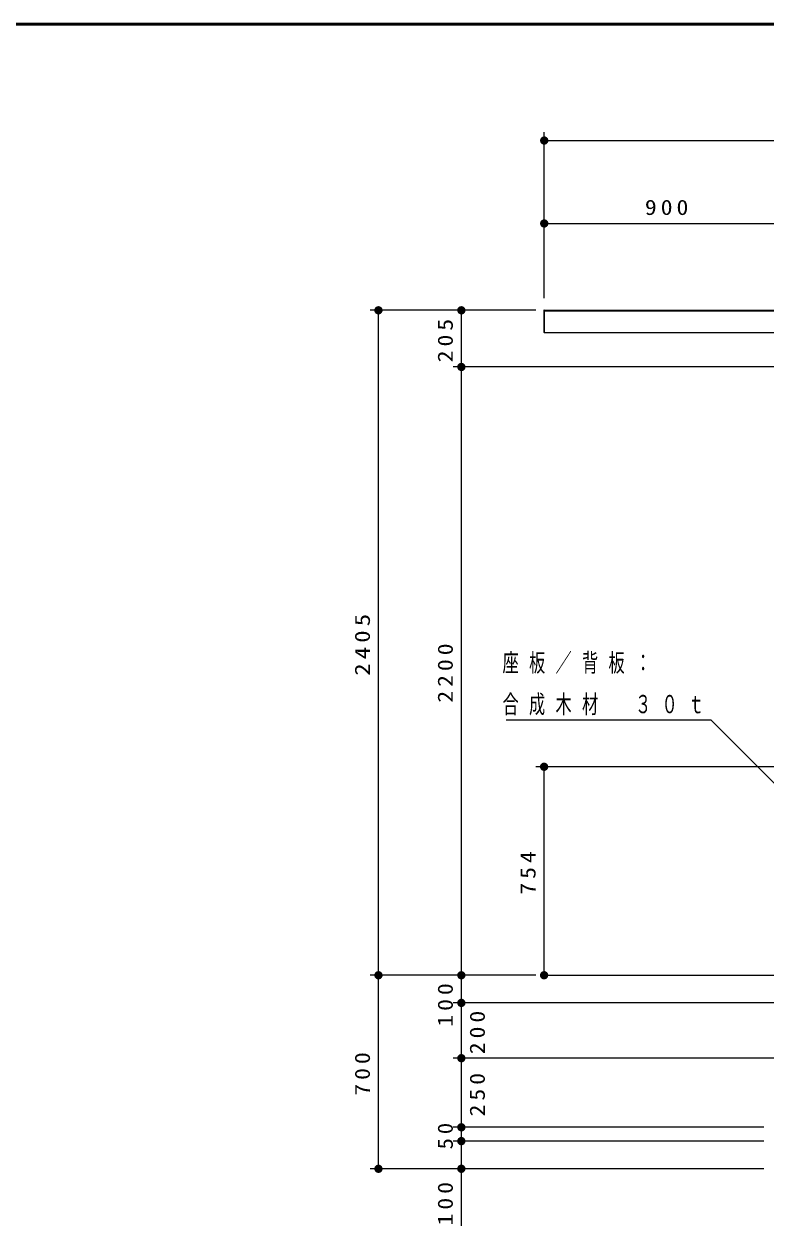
# Model space of a CAD drawing. Units: millimetres on the paper, with parts at other scales. Extents: x -385 to 0, y -10 to 267.
# Drawn here: x -204.9 to -115.4, y 122.1 to 267 of the extents above; entities that cross this region are included whole.
import ezdxf

# ---------------------------------------------------------------- set-up
doc = ezdxf.new("R2010")
doc.units = ezdxf.units.MM
doc.layers.add('LY_1', color=7, linetype='Continuous', lineweight=25)
doc.layers.add('LY_2', color=7, linetype='Continuous', lineweight=13)
doc.styles.add('ＭＳ ゴシック', font='')
doc.styles.get('ＭＳ ゴシック').set_extended_font_data('MS Gothic')

# ---------------------------------------------------------------- blocks, each defined once
blk = doc.blocks.new('filled_dot')
at = {"color": 0, "linetype": 'Continuous', "lineweight": -2, "const_width": 1.25}
blk.add_lwpolyline([(-0.625, 0, 1), (0.625, 0, 1)], format="xyb", close=True, dxfattribs=at)

msp = doc.modelspace()

# ---------------------------------------------------------------- linework, layer by layer
at = {"layer": 'LY_1', "lineweight": 13}
for p, q in [((-142.14, 233.955), (-142.14, 253.955)), ((-142.14, 252.955), (-75.473, 252.955)), ((-142.14, 242.955), (-112.14, 242.955)), ((-143.14, 232.488), (-163.14, 232.488)), ((-162.14, 152.321), (-162.14, 232.488)), ((-143.14, 232.488), (-153.14, 232.488)), ((-152.14, 225.655), (-152.14, 232.488)), ((-114.19, 225.655), (-153.14, 225.655)), ((-152.14, 152.321), (-152.14, 225.655)), ((-92.537, 177.455), (-143.157, 177.455)), ((-142.157, 152.321), (-142.157, 177.455)), ((-143.14, 152.321), (-163.14, 152.321)), ((-143.14, 152.321), (-163.14, 152.321)), ((-162.14, 128.988), (-162.14, 152.321)), ((-143.14, 152.321), (-153.14, 152.321)), ((-152.14, 146.059), (-152.14, 152.321)), ((-113.973, 148.988), (-153.14, 148.988)), ((-152.14, 142.321), (-152.14, 148.988)), ((-113.973, 142.321), (-153.14, 142.321)), ((-152.14, 133.988), (-152.14, 142.321)), ((-115.64, 133.988), (-153.14, 133.988)), ((-152.14, 132.321), (-152.14, 133.988)), ((-115.64, 132.321), (-153.14, 132.321)), ((-152.14, 122.094), (-152.14, 132.321)), ((-115.64, 128.988), (-163.14, 128.988))]:
    msp.add_line(p, q, dxfattribs=at)
at = {"layer": 'LY_1', "color": 131}
for p, q in [((-142.14, 232.505), (-142.206, 232.505)), ((-142.206, 232.505), (-142.206, 229.805)), ((-142.14, 232.505), (-142.14, 229.805)), ((-142.14, 229.805), (-142.206, 229.805))]:
    msp.add_line(p, q, dxfattribs=at)
at = {"layer": 'LY_1', "color": 4}
for p, q in [((-142.14, 232.488), (-75.474, 232.488)), ((-142.14, 229.821), (-75.474, 229.821))]:
    msp.add_line(p, q, dxfattribs=at)
at = {"layer": 'LY_1', "color": 4, "lineweight": 13}
msp.add_line((-142.14, 232.427), (-75.474, 232.427), dxfattribs=at)
at = {"layer": 'LY_1'}
msp.add_line((-142.14, 152.321), (-100.89, 152.321), dxfattribs=at)
at = {"layer": 'LY_1', "lineweight": 13}
msp.add_lwpolyline([(-104.48, 165.56), (-122.001, 183.081), (-146.731, 183.081)], dxfattribs=at)
at = {"layer": 'LY_2', "lineweight": 50}
msp.add_line((0, 267), (-385, 267), dxfattribs=at)

# ---------------------------------------------------------------- block references
at = {"layer": 'LY_1', "lineweight": 13, "xscale": 0.4, "yscale": 0.4}
for p in [(-142.14, 252.955), (-142.14, 242.955)]:
    msp.add_blockref('filled_dot', p, dxfattribs=at)
for p, rotation in [((-162.14, 232.488), 270), ((-152.14, 232.488), 270), ((-152.14, 225.655), 270), ((-152.14, 225.655), 90), ((-142.157, 177.455), 270), ((-162.14, 152.321), 270), ((-162.14, 152.321), 90), ((-152.14, 152.321), 270), ((-152.14, 152.321), 90), ((-142.157, 152.321), 90), ((-152.14, 148.988), 270), ((-152.14, 148.988), 90), ((-152.14, 142.321), 270), ((-152.14, 142.321), 90), ((-152.14, 133.988), 270), ((-152.14, 133.988), 90), ((-152.14, 132.321), 270), ((-152.14, 132.321), 90), ((-162.14, 128.988), 90), ((-152.14, 128.988), 90)]:
    msp.add_blockref('filled_dot', p, dxfattribs=dict(at, rotation=rotation))

# ---------------------------------------------------------------- texts
at = {"layer": 'LY_1', "style": 'ＭＳ ゴシック'}
for s, insert, char_height, attachment_point in [('\\T1.33;\\W1.15;900', (-127.14, 243.955), 1.833, 8), ('\\T1.64;\\W0.65;座板／背板：', (-147.174, 189.881), 2.199, 4), ('\\T1.64;\\W0.65;合成木材\u3000３０ｔ', (-147.174, 184.881), 2.199, 4)]:
    msp.add_mtext(s, dxfattribs=dict(at, insert=insert, char_height=char_height, attachment_point=attachment_point))
at = {"layer": 'LY_1', "char_height": 1.833, "rotation": 90, "style": 'ＭＳ ゴシック'}
for s, insert, attachment_point in [('\\T1.33;\\W1.15;205', (-153.14, 229.071), 8), ('\\T1.33;\\W1.2;2405', (-163.14, 192.405), 8), ('\\T1.33;\\W1.15;2200', (-153.14, 188.988), 8), ('\\T1.33;\\W1.15;754', (-143.157, 164.888), 8), ('\\T1.33;\\W1.15;100', (-153.14, 148.975), 8), ('\\T1.33;\\W1.15;200', (-151.14, 145.655), 2), ('\\T1.33;\\W1.15;700', (-163.14, 140.655), 8), ('\\T1.33;\\W1.15;250', (-151.14, 138.155), 2), ('\\T1.34;\\W1.1;50', (-153.14, 133.155), 8), ('\\T1.33;\\W1.15;100', (-153.14, 125.01), 8)]:
    msp.add_mtext(s, dxfattribs=dict(at, insert=insert, attachment_point=attachment_point))

doc.saveas('drawing.dxf')
